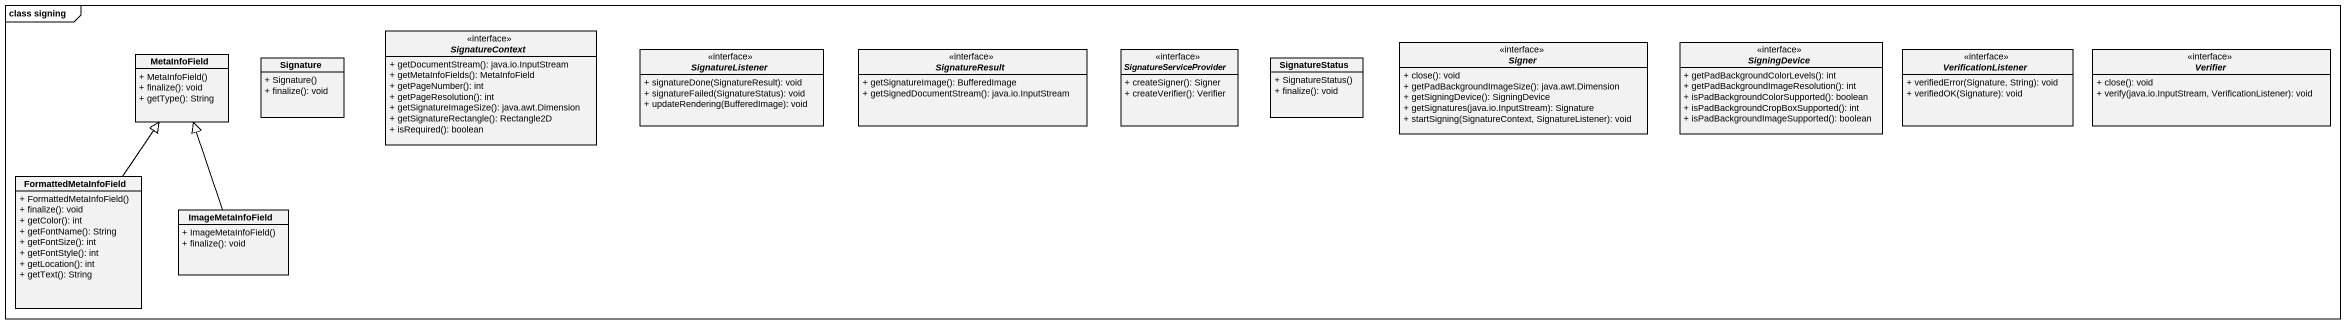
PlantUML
@startuml
mainframe class signing
hide circle
hide empty members
skinparam classAttributeIconSize 0
class MetaInfoField {
  + MetaInfoField()
  + finalize(): void
  + getType(): String
}
class Signature {
  + Signature()
  + finalize(): void
}
interface SignatureContext <<interface>> {
  + getDocumentStream(): java.io.InputStream
  + getMetaInfoFields(): MetaInfoField
  + getPageNumber(): int
  + getPageResolution(): int
  + getSignatureImageSize(): java.awt.Dimension
  + getSignatureRectangle(): Rectangle2D
  + isRequired(): boolean
}
interface SignatureListener <<interface>> {
  + signatureDone(SignatureResult): void
  + signatureFailed(SignatureStatus): void
  + updateRendering(BufferedImage): void
}
interface SignatureResult <<interface>> {
  + getSignatureImage(): BufferedImage
  + getSignedDocumentStream(): java.io.InputStream
}
interface SignatureServiceProvider <<interface>> {
  + createSigner(): Signer
  + createVerifier(): Verifier
}
class SignatureStatus {
  + SignatureStatus()
  + finalize(): void
}
interface Signer <<interface>> {
  + close(): void
  + getPadBackgroundImageSize(): java.awt.Dimension
  + getSigningDevice(): SigningDevice
  + getSignatures(java.io.InputStream): Signature
  + startSigning(SignatureContext, SignatureListener): void
}
interface SigningDevice <<interface>> {
  + getPadBackgroundColorLevels(): int
  + getPadBackgroundImageResolution(): int
  + isPadBackgroundColorSupported(): boolean
  + isPadBackgroundCropBoxSupported(): int
  + isPadBackgroundImageSupported(): boolean
}
interface VerificationListener <<interface>> {
  + verifiedError(Signature, String): void
  + verifiedOK(Signature): void
}
interface Verifier <<interface>> {
  + close(): void
  + verify(java.io.InputStream, VerificationListener): void
}
class FormattedMetaInfoField {
  + FormattedMetaInfoField()
  + finalize(): void
  + getColor(): int
  + getFontName(): String
  + getFontSize(): int
  + getFontStyle(): int
  + getLocation(): int
  + getText(): String
}
class ImageMetaInfoField {
  + ImageMetaInfoField()
  + finalize(): void
}
FormattedMetaInfoField -up-|> MetaInfoField
ImageMetaInfoField -up-|> MetaInfoField
@enduml
